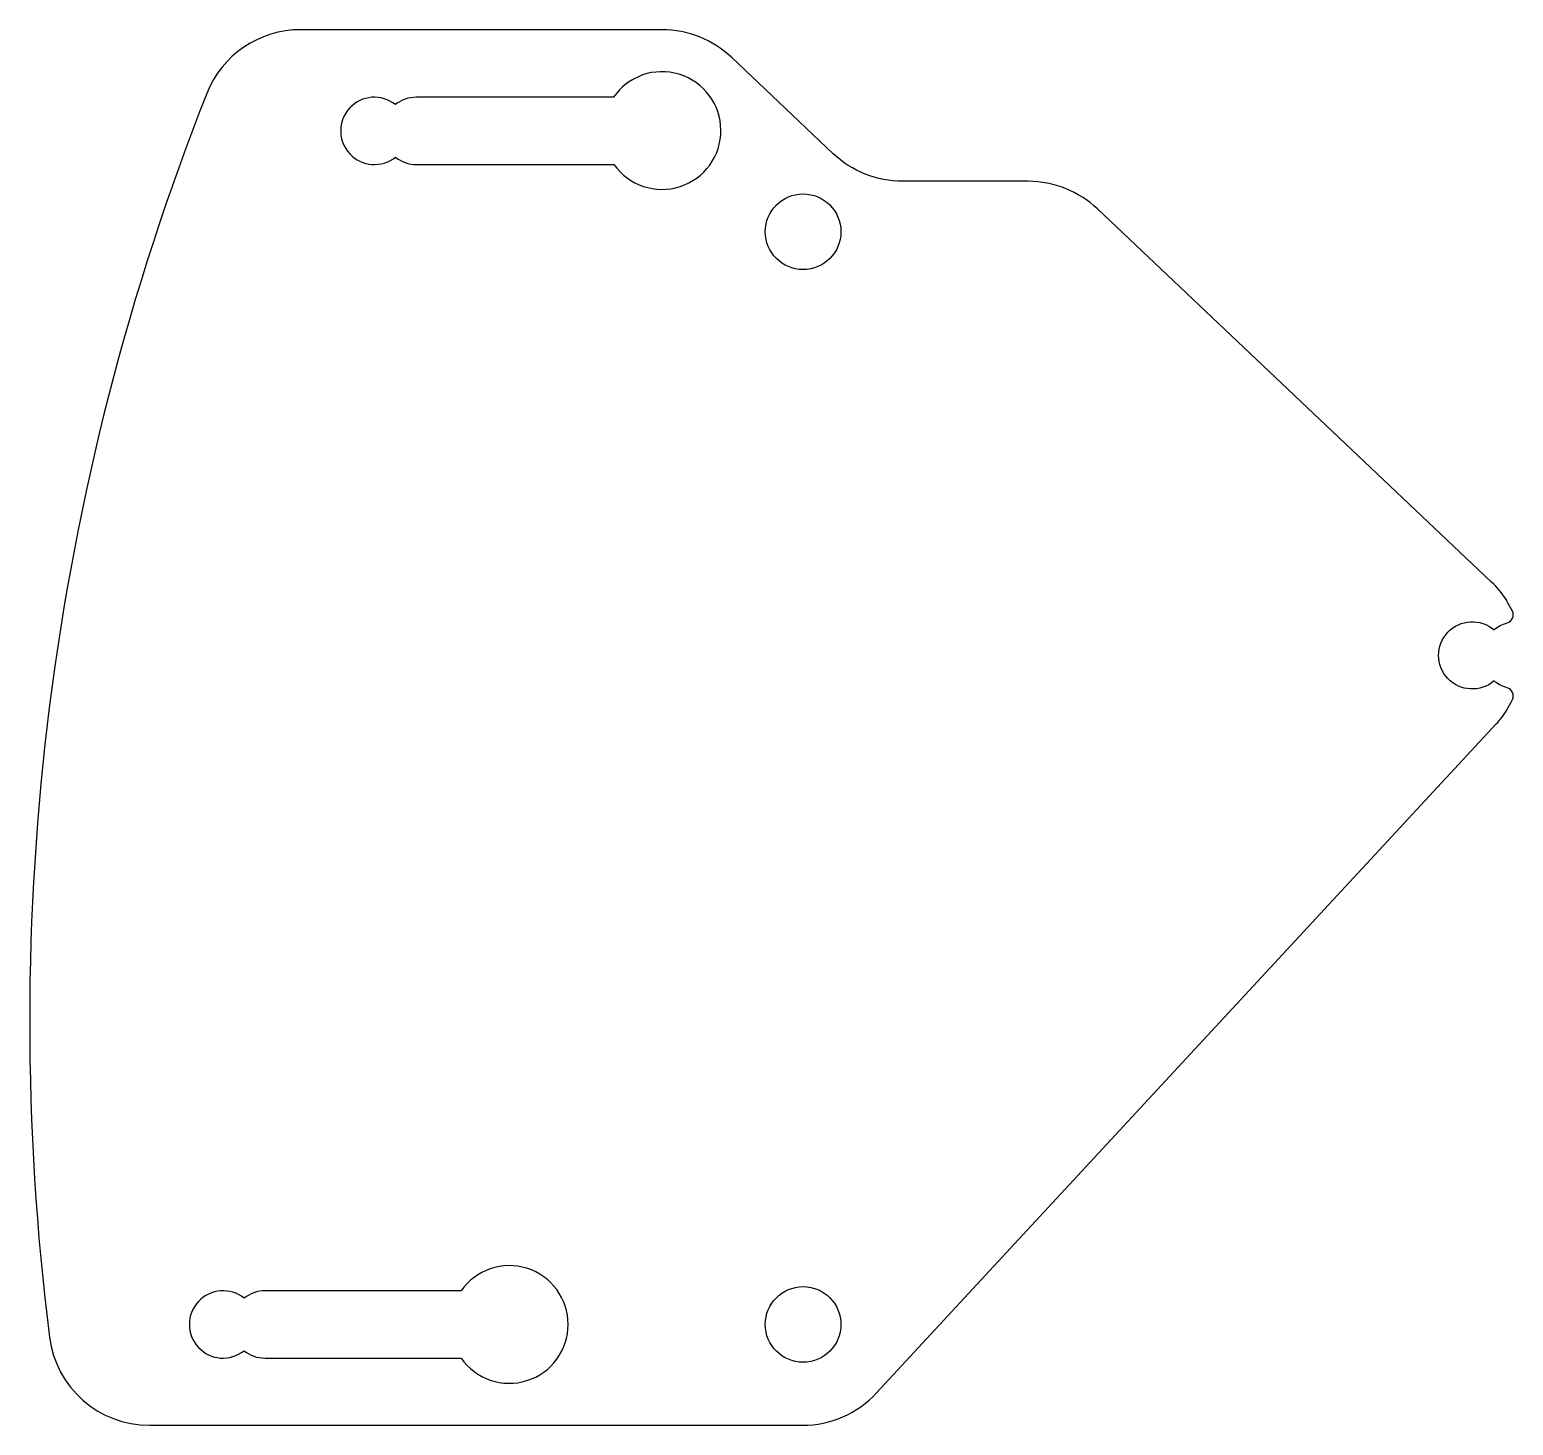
# Model space of a CAD drawing. Header units: millimetres. Extents: x -75 to -30.9, y -12 to 29.5.
import ezdxf

# ---------------------------------------------------------------- set-up
doc = ezdxf.new("R2010")
doc.units = ezdxf.units.MM
doc.layers.get('0').update_dxf_attribs({"linetype": 'CONTINUOUS'})

msp = doc.modelspace()

# ---------------------------------------------------------------- linework, layer by layer
for points in [[(-31.063, 11.865, 0.470418), (-30.904, 12.216, 0.026769), (-31.06, 12.496, 0.091708), (-31.089, 12.563, 0.05635), (-31.523, 13.079), (-43.244, 24.178, 0.191842), (-45.307, 25), (-49.042, 25, -0.191842), (-51.105, 25.822), (-54.132, 28.688, 0.191842), (-56.195, 29.51), (-66.942, 29.51, 0.307619), (-69.731, 27.615, 0.126264), (-74.412, -9.375, 0.377964), (-71.435, -12), (-52.015, -12, 0.2089), (-49.814, -11.038), (-31.384, 8.862, 0.039869), (-31.089, 9.237, 0.090451), (-31.06, 9.303, 0.026846), (-30.904, 9.584, 0.470418), (-31.063, 9.935, -0.110851), (-31.45, 10.14, -2.171241), (-31.45, 11.66, -0.110851)], [(-63.5, 27.5, 0.170404), (-64.125, 27.281, 2.081666), (-64.125, 25.719, 0.170404), (-63.5, 25.5), (-57.624, 25.5, 3.186043), (-57.638, 27.5)], [(-68, -8, 0.170404), (-68.625, -8.219, 2.081662), (-68.625, -9.781, 0.170525), (-68, -10), (-62.172, -10, 3.186141), (-62.172, -8)]]:
    msp.add_lwpolyline(points, format="xyb", close=True)
for centre in [(-52, 23.5), (-52, -9)]:
    msp.add_circle(centre, 1.125)

doc.saveas('drawing.dxf')
